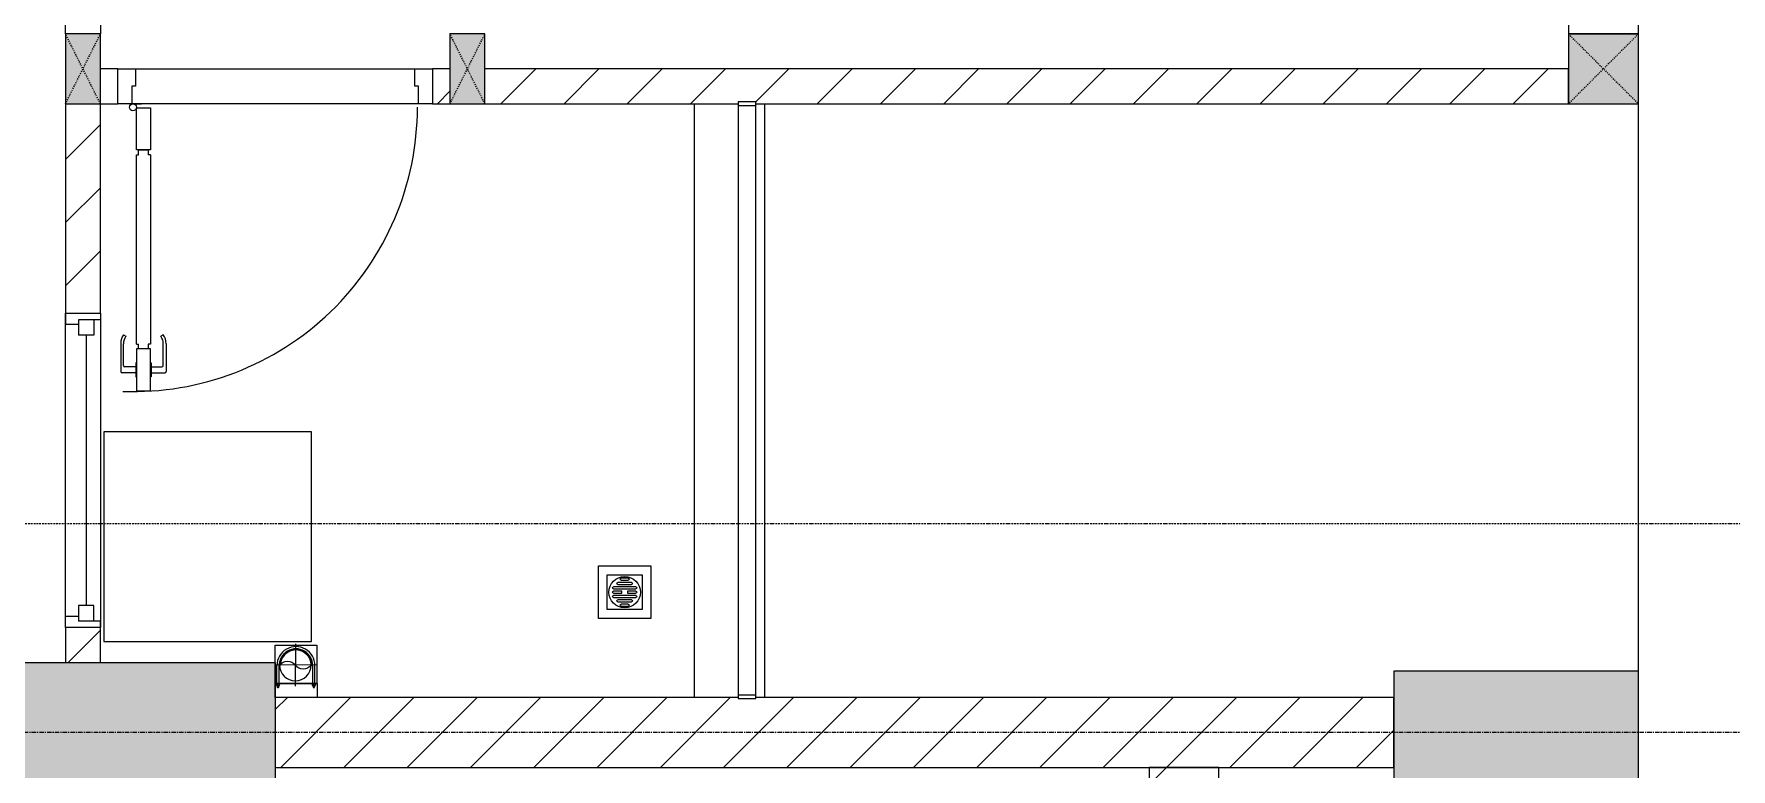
# Model space of a CAD drawing. Header units: millimetres. Extents: x 962 to 241049, y -15958 to 84407.
# Drawn here: x 185841 to 190697, y 25432 to 27537 of the extents above; entities that cross this region are included whole.
import ezdxf

# ---------------------------------------------------------------- set-up
doc = ezdxf.new("R2010")
doc.units = ezdxf.units.MM
for name, pattern in [('Dash', [6, 3, -3]), ('Dash Dot 3_16_', [7.9375, 4.7625, -1.5875, 0, -1.5875]), ('Grid Line', [22.225, 12.7, -3.175, 3.175, -3.175]), ('IMPORT-CENTER _3_', [10.16, 6.35, -1.27, 1.27, -1.27])]:
    doc.linetypes.add(name, pattern=pattern)
for name, color, linetype, lineweight in [('0-1', 7, 'Continuous', 5), ('A-DETL-GENF-1', 9, 'Continuous', 9), ('A-DOOR-1', 254, 'Continuous', 9), ('A-DOOR-2', 9, 'Continuous', 9), ('A-FLOR-1', 250, 'Continuous', 9), ('A-FLOR-2', 9, 'Continuous', 9), ('A-FLOR-HRAL-1', 254, 'Continuous', 9), ('A-FLOR-HRAL-2', 9, 'Continuous', 9), ('A-GLAZ-1', 254, 'Continuous', 9), ('A-GLAZ-2', 9, 'Continuous', 9), ('A-WALL', 113, 'Continuous', 9), ('A-WALL-1', 253, 'Continuous', 18), ('A-WALL-2', 9, 'Continuous', 9), ('A-WALL-3', 113, 'Continuous', 18), ('A-WALL-PATT-1', 10, 'Continuous', 9), ('A-WALL-PATT-2', 111, 'Continuous', 9), ('G-ANNO-SYMB-1', 111, 'Dash Dot 3_16_', 18), ('G-IMPT', 8, 'Continuous', 9), ('G-IMPT-1', 254, 'Continuous', 9), ('G-IMPT-2', 8, 'IMPORT-CENTER _3_', 9), ('I-FURN-1', 254, 'Continuous', 9), ('M-EQPM', 50, 'Continuous', 9), ('S-COLS', 52, 'Continuous', 9), ('S-COLS-1', 52, 'Continuous', 5), ('S-COLS-2', 7, 'Continuous', 18), ('S-COLS-3', 250, 'Continuous', 9), ('S-COLS-4', 254, 'Continuous', 9), ('S-COLS-5', 253, 'Continuous', 18), ('S-COLS-6', 52, 'Continuous', 18), ('S-COLS-7', 52, 'Dash', 9), ('S-COLS-HDLN', 52, 'Dash', 9), ('S-COLS-HDLN-1', 9, 'Dash', 9), ('S-GRID-1', 1, 'Grid Line', 9)]:
    doc.layers.add(name, color=color, linetype=linetype, lineweight=lineweight)
pattern_1 = [(45, (0, 0), (-90.50967, 90.50967), [])]
pattern_2 = [(45, (63179.03, 0), (-90.50967, 90.50967), [])]

# ---------------------------------------------------------------- blocks, each defined once
blk = doc.blocks.new('M_Concrete-Rectangular-Column2 - 400x1300-812637-TKCS_MB TẦNG 1')
at = {"layer": 'S-COLS'}
blk.add_hatch(color=256, dxfattribs=at).paths.add_polyline_path([(-650, 200), (-650, -200), (650, -200), (650, 200), (-180.7, 200)])
at = {"layer": 'S-COLS-2'}
for p, q in [((-650, 200), (650, 200)), ((-650, -200), (-650, 200)), ((650, 200), (650, -200)), ((650, -200), (-650, -200))]:
    blk.add_line(p, q, dxfattribs=at)
blk = doc.blocks.new('NCV_TKTC_KET CAU_rvt-1-TKCS_MB TẦNG 1')
at = {"layer": 'S-COLS-1'}
blk.add_hatch(color=256, dxfattribs=at).paths.add_polyline_path([(127227.6, 25361.9), (127252.6, 25361.9), (127252.6, 25711.9), (126552.6, 25711.9), (126552.6, 25361.9), (127177.6, 25361.9), (127177.6, 25366.9), (127227.6, 25366.9)])
at = {"layer": 'A-FLOR-1'}
blk.add_line((127252.6, 25711.9), (127252.6, 27336.9), dxfattribs=at)
at = {"layer": 'S-COLS-2'}
for p, q in [((127252.6, 25711.9), (126552.6, 25711.9)), ((126552.6, 25711.9), (126552.6, 25361.9)), ((127252.6, 25361.9), (127252.6, 25711.9))]:
    blk.add_line(p, q, dxfattribs=at)
at = {"layer": 'S-COLS-3'}
blk.add_blockref('M_Concrete-Rectangular-Column2 - 400x1300-812637-TKCS_MB TẦNG 1', (122702.6, 25536.9), dxfattribs=at)
blk = doc.blocks.new('DOOR_CW_01 CANH MO-PANEL KINH - DIW_01-900x2200-CỬA GỖ VÂN LAMINATE-V74-TKCS_MB TẦNG 1')
at = {"layer": 'A-DETL-GENF-1'}
for p, q in [((-397, -182), (-397, -62)), ((-397, -62), (-357, -62)), ((-357, -62), (-357, -182)), ((-357, -182), (-397, -182)), ((-391, -196), (-391, -182)), ((-391, -182), (-363, -182)), ((-363, -182), (-363, -196)), ((-397, -196), (-391, -196)), ((-397, -738), (-397, -196)), ((-357, -196), (-363, -196)), ((-357, -196), (-357, -738)), ((-433.9, -711.2), (-427.3, -715.8)), ((-320.1, -711.2), (-326.7, -715.8)), ((-442, -737), (-442, -816.5)), ((-434, -799.5), (-434, -737)), ((-397, -738), (-391, -738)), ((-357, -752), (-397, -752)), ((-397, -752), (-397, -872)), ((-391, -752), (-391, -738)), ((-363, -752), (-391, -752)), ((-357, -738), (-363, -738)), ((-363, -738), (-363, -752)), ((-357, -872), (-357, -752)), ((-320, -799.5), (-320, -737)), ((-312, -737), (-312, -816.5)), ((-399, -820.5), (-438, -820.5)), ((-399, -803.5), (-430, -803.5)), ((-399, -792.2), (-399, -831.8)), ((-397, -792.2), (-399, -792.2)), ((-397, -792.2), (-397, -831.8)), ((-357, -792.2), (-357, -831.8)), ((-357, -792.2), (-355, -792.2)), ((-355, -792.2), (-355, -831.8)), ((-355, -803.5), (-324, -803.5)), ((-355, -820.5), (-316, -820.5)), ((-399, -831.8), (-397, -831.8)), ((-397, -872), (-357, -872)), ((-355, -831.8), (-357, -831.8))]:
    blk.add_line(p, q, dxfattribs=at)
blk.add_circle((-407, -60), 10, dxfattribs=at)
for centre, radius, start, end in [((-407, -60), 814, 268, 0), ((-397, -737), 45, 145, 180), ((-397, -737), 37, 145, 180), ((-357, -737), 37, 0, 35), ((-357, -737), 45, 360, 35), ((-438, -816.5), 4, 180, 270), ((-430, -799.5), 4, 180, 270), ((-324, -799.5), 4, 270, 0), ((-316, -816.5), 4, 270, 0)]:
    blk.add_arc(centre, radius, start, end, dxfattribs=at)
at = {"layer": 'A-DOOR-2'}
for p, q in [((-450, -50), (-450, 50)), ((-450, 50), (-400, 50)), ((-400, 50), (-400, 0)), ((400, 0), (400, 50)), ((400, 50), (450, 50)), ((-410, 0), (-410, -50)), ((-400, 0), (-410, 0)), ((410, 0), (400, 0)), ((410, -50), (410, 0)), ((-410, -50), (-450, -50)), ((-407, -50), (-382, -50)), ((450, -50), (410, -50))]:
    blk.add_line(p, q, dxfattribs=at)
blk = doc.blocks.new('M_Fixed - 900 x 1400-553070-TKCS_MB TẦNG 1')
at = {"layer": 'A-GLAZ-2'}
for p, q in [((-450, 63), (-431, 63)), ((-431, 63), (-431, 0)), ((431, 63), (431, 0)), ((448.9, 63), (431, 63)), ((-431, 44), (-387, 44)), ((-387, 44), (-387, 0)), ((-387, 22), (387, 22)), ((387, 44), (387, 0)), ((431, 44), (387, 44)), ((-450, -37), (-418, -37)), ((-431, 0), (-387, 0)), ((-418, 0), (-418, -37)), ((387, 0), (431, 0)), ((418, 0), (418, -37)), ((450, -37), (418, -37))]:
    blk.add_line(p, q, dxfattribs=at)
blk = doc.blocks.new('MAY GIAT - MAY GIAT_dwg-348053-TKCS_MB TẦNG 1')
at = {"layer": 'G-IMPT-1', "flags": 128}
blk.add_lwpolyline([(5, 596.6), (5, 2.3), (605, 2.3), (605, 596.6)], close=True, dxfattribs=at)
blk = doc.blocks.new('MAY GIAT - MAY GIAT-348233-TKCS_MB TẦNG 1')
at = {"layer": 'I-FURN-1'}
for p, q in [((5, 596.6), (5, 2.3)), ((605, 596.6), (5, 596.6)), ((605, 2.3), (605, 596.6)), ((5, 2.3), (605, 2.3))]:
    blk.add_line(p, q, dxfattribs=at)
blk.add_blockref('MAY GIAT - MAY GIAT_dwg-348053-TKCS_MB TẦNG 1', (0, 0))
blk = doc.blocks.new('Railing - 50 x 10mm-457210-TKCS_MB TẦNG 1')
at = {"layer": 'A-FLOR-HRAL-2'}
for p, q in [((25, 5), (-25, 5)), ((-25, 5), (-25, -5)), ((25, -5), (25, 5)), ((-25, -5), (25, -5))]:
    blk.add_line(p, q, dxfattribs=at)
blk = doc.blocks.new('Railing - Railing-852202-TKCS_MB TẦNG 1')
at = {"layer": 'A-FLOR-HRAL-2'}
for p, q in [((101769.1, 18071.7), (101769.1, 16382.9)), ((101819.1, 16382.9), (101819.1, 18071.7))]:
    blk.add_line(p, q, dxfattribs=at)
at = {"rotation": 180}
for p in [(101794.1, 18076.7), (101794.1, 16377.9)]:
    blk.add_blockref('Railing - 50 x 10mm-457210-TKCS_MB TẦNG 1', p, dxfattribs=at)
blk = doc.blocks.new('G1_SOF - BO TRU - 100x200-745959-TKCS_MB TẦNG 1')
at = {"layer": 'S-COLS'}
blk.add_hatch(color=256, dxfattribs=at).paths.add_polyline_path([(50, -100), (50, 100), (-50, 100), (-50, -100)])
at = {"layer": 'S-COLS-5'}
for p, q in [((50, 100), (-50, 100)), ((-50, 100), (-50, -100)), ((50, -100), (50, 100)), ((-50, -100), (50, -100))]:
    blk.add_line(p, q, dxfattribs=at)
at = {"layer": 'S-COLS-HDLN-1'}
for p, q in [((50, 100), (-50, -100)), ((-50, 100), (50, -100))]:
    blk.add_line(p, q, dxfattribs=at)
blk = doc.blocks.new('DOOR_CW_01 CANH MO-PANEL KINH - DIG_01-900x2200-CỬA NHÔM KÍNH-400860-TKCS_MB TẦNG 1')
at = {"layer": 'A-DETL-GENF-1'}
for p, q in [((-397, -182), (-397, -62)), ((-397, -62), (-357, -62)), ((-357, -62), (-357, -182)), ((-357, -182), (-397, -182)), ((-391, -196), (-391, -182)), ((-391, -182), (-363, -182)), ((-363, -182), (-363, -196)), ((-397, -196), (-391, -196)), ((-397, -738), (-397, -196)), ((-357, -196), (-363, -196)), ((-357, -196), (-357, -738)), ((-433.9, -711.2), (-427.3, -715.8)), ((-320.1, -711.2), (-326.7, -715.8)), ((-442, -737), (-442, -816.5)), ((-434, -799.5), (-434, -737)), ((-397, -738), (-391, -738)), ((-357, -752), (-397, -752)), ((-397, -752), (-397, -872)), ((-391, -752), (-391, -738)), ((-363, -752), (-391, -752)), ((-357, -738), (-363, -738)), ((-363, -738), (-363, -752)), ((-357, -872), (-357, -752)), ((-320, -799.5), (-320, -737)), ((-312, -737), (-312, -816.5)), ((-399, -820.5), (-438, -820.5)), ((-399, -803.5), (-430, -803.5)), ((-399, -792.2), (-399, -831.8)), ((-397, -792.2), (-399, -792.2)), ((-397, -792.2), (-397, -831.8)), ((-357, -792.2), (-357, -831.8)), ((-357, -792.2), (-355, -792.2)), ((-355, -792.2), (-355, -831.8)), ((-355, -803.5), (-324, -803.5)), ((-355, -820.5), (-316, -820.5)), ((-399, -831.8), (-397, -831.8)), ((-397, -872), (-357, -872)), ((-355, -831.8), (-357, -831.8))]:
    blk.add_line(p, q, dxfattribs=at)
blk.add_circle((-407, -60), 10, dxfattribs=at)
for centre, radius, start, end in [((-407, -60), 814, 268, 0), ((-397, -737), 45, 145, 180), ((-397, -737), 37, 145, 180), ((-357, -737), 37, 0, 35), ((-357, -737), 45, 360, 35), ((-438, -816.5), 4, 180, 270), ((-430, -799.5), 4, 180, 270), ((-324, -799.5), 4, 270, 0), ((-316, -816.5), 4, 270, 0)]:
    blk.add_arc(centre, radius, start, end, dxfattribs=at)
at = {"layer": 'A-DOOR-2'}
for p, q in [((-450, -50), (-450, 50)), ((-450, 50), (-400, 50)), ((-400, 50), (-400, 0)), ((400, 0), (400, 50)), ((400, 50), (450, 50)), ((450, 50), (450, -50)), ((-410, 0), (-410, -50)), ((-400, 0), (-410, 0)), ((410, 0), (400, 0)), ((410, -50), (410, 0)), ((-410, -50), (-450, -50)), ((-407, -50), (-382, -50)), ((450, -50), (410, -50))]:
    blk.add_line(p, q, dxfattribs=at)
blk = doc.blocks.new('NCV_TKTC_TANG 1_rvt-1-TKCS_MB TẦNG 1')
at = {"layer": 'A-WALL-PATT-1'}
h = blk.add_hatch(dxfattribs=at)
h.set_pattern_fill('FP_1', color=256, style=0, pattern_type=2)
h.set_pattern_definition(pattern_1)
h.paths.add_polyline_path([(122772.6, 25736.9), (122852.6, 25736.9), (122852.6, 25836.9), (122752.6, 25836.9), (122752.6, 25736.9)])
h.paths.add_polyline_path([(122752.6, 26736.9), (122852.6, 26736.9), (122852.6, 27336.9), (122752.6, 27336.9), (122752.6, 26791.4)])
h.paths.add_polyline_path([(122852.6, 28436.9), (122852.6, 28736.5), (122752.6, 28736.5), (122752.6, 28436.9)])
h.paths.add_polyline_path([(122752.6, 29536.5), (122852.6, 29536.5), (122852.6, 30436.9), (122752.6, 30436.9), (122752.6, 29966)])
h = blk.add_hatch(dxfattribs=at)
h.set_pattern_fill('FP_1', color=256, style=0, pattern_type=2)
h.set_pattern_definition(pattern_1)
h.paths.add_polyline_path([(123852.6, 27336.9), (123852.6, 27436.9), (123802.6, 27436.9), (123802.6, 27336.9), (123820.5, 27336.9)])
h.paths.add_polyline_path([(122902.6, 27336.9), (122902.6, 27436.9), (122852.6, 27436.9), (122852.6, 27336.9)])
h = blk.add_hatch(dxfattribs=at)
h.set_pattern_fill('FP_1', color=256, style=0, pattern_type=2)
h.set_pattern_definition(pattern_1)
h.paths.add_polyline_path([(127052.6, 27336.9), (127052.6, 27436.9), (123952.6, 27436.9), (123952.6, 27336.9), (124677.6, 27336.9), (124677.6, 27342.4), (124727.6, 27342.4), (124727.6, 27336.9), (125432.5, 27336.9)])
at = {"layer": 'A-FLOR-2'}
blk.add_line((122952.6, 27436.9), (123752.6, 27436.9), dxfattribs=at)
at = {"layer": 'A-WALL-1'}
for p, q in [((122902.6, 27436.9), (122852.6, 27436.9)), ((122902.6, 27336.9), (122902.6, 27436.9)), ((123852.6, 27436.9), (123802.6, 27436.9)), ((123802.6, 27436.9), (123802.6, 27336.9)), ((127052.6, 27436.9), (123952.6, 27436.9)), ((127052.6, 27336.9), (127052.6, 27436.9)), ((122752.6, 27336.9), (122752.6, 26736.9)), ((122852.6, 26736.9), (122852.6, 27336.9)), ((122852.6, 27336.9), (122902.6, 27336.9)), ((123802.6, 27336.9), (123852.6, 27336.9)), ((123952.6, 27336.9), (124677.6, 27336.9)), ((124727.6, 27336.9), (127052.6, 27336.9)), ((122752.6, 26736.9), (122852.6, 26736.9)), ((122752.6, 25836.9), (122752.6, 25736.9)), ((122852.6, 25836.9), (122752.6, 25836.9)), ((122852.6, 25736.9), (122852.6, 25836.9))]:
    blk.add_line(p, q, dxfattribs=at)
at = {"layer": 'A-WALL-2'}
for p, q in [((122952.6, 27436.9), (123752.6, 27436.9)), ((123762.6, 27336.9), (122942.6, 27336.9)), ((124552.6, 25636.9), (124552.6, 27336.9)), ((124752.6, 27336.9), (124752.6, 25636.9)), ((122752.6, 25836.9), (122752.6, 26736.9)), ((122852.6, 26736.9), (122852.6, 25836.9))]:
    blk.add_line(p, q, dxfattribs=at)
at = {"layer": 'A-DOOR-1', "rotation": 269.9999999999995}
blk.add_blockref('DOOR_CW_01 CANH MO-PANEL KINH - DIW_01-900x2200-CỬA GỖ VÂN LAMINATE-V74-TKCS_MB TẦNG 1', (122802.6, 27986.9), dxfattribs=at)
at = {"layer": 'A-DOOR-1'}
blk.add_blockref('DOOR_CW_01 CANH MO-PANEL KINH - DIG_01-900x2200-CỬA NHÔM KÍNH-400860-TKCS_MB TẦNG 1', (123352.6, 27386.9), dxfattribs=at)
at = {"layer": 'A-FLOR-HRAL-1'}
blk.add_blockref('Railing - Railing-852202-TKCS_MB TẦNG 1', (22908.5, 9260.7), dxfattribs=at)
at = {"layer": 'A-GLAZ-1', "rotation": 269.9999999999995}
blk.add_blockref('M_Fixed - 900 x 1400-553070-TKCS_MB TẦNG 1', (122789.6, 26286.9), dxfattribs=at)
at = {"layer": 'I-FURN-1', "rotation": 269.9999999999991}
blk.add_blockref('MAY GIAT - MAY GIAT-348233-TKCS_MB TẦNG 1', (122860.3, 26402.4), dxfattribs=at)
at = {"layer": 'S-COLS-4', "rotation": 180}
for p in [(122802.6, 27436.9), (123902.6, 27436.9)]:
    blk.add_blockref('G1_SOF - BO TRU - 100x200-745959-TKCS_MB TẦNG 1', p, dxfattribs=at)
blk = doc.blocks.new('TKTC_XREF_251221_MB TANG 1 - TKTC_XREF_260130_MB TANG 1_dwg_CUM U_DN100-4202112-TKCS_MB TẦNG 1')
at = {"layer": 'G-IMPT'}
blk.add_hatch(color=256, dxfattribs=at).paths.add_polyline_path([(0, 61), (0, 57), (14.8, 55.1), (28.5, 49.4), (40.3, 40.3), (49.4, 28.5), (55.1, 14.8), (57, 0), (55.1, -14.8), (49.4, -28.5), (40.3, -40.3), (28.5, -49.4), (14.8, -55.1), (0, -57), (0, -61), (15.8, -58.9), (30.5, -52.8), (43.1, -43.1), (52.8, -30.5), (59.7, -9.6), (61, 0), (58.9, 15.8), (52.8, 30.5), (43.1, 43.1), (30.5, 52.8), (15.8, 58.9)])
for p, q in [((-79.1, 66.6), (-79.1, 63.4)), ((-76.6, 66.6), (-76.6, 63.4)), ((-74.6, 66.6), (-74.6, 63.4)), ((-72.7, 69.3), (-72.7, 60.7)), ((-66.9, 67.9), (-71.7, 67.9)), ((-66.9, 62.1), (-71.7, 62.1)), ((-65, 69), (0, 69)), ((-72.7, -60.7), (-72.7, -69.3)), ((-79.1, -63.4), (-79.1, -66.6)), ((-76.6, -63.4), (-76.6, -66.6)), ((-74.6, -63.4), (-74.6, -66.6)), ((-66.9, -62.1), (-71.7, -62.1)), ((-66.9, -67.9), (-71.7, -67.9)), ((-65, -69), (0, -69))]:
    blk.add_line(p, q, dxfattribs=at)
at = {"layer": 'G-IMPT', "flags": 128}
for points in [[(-72.7, 67.6), (-78.1, 67.6), (-78.1, 62.4), (-72.7, 62.4)], [(-71.7, 59.2), (-66.9, 59.2), (-66.9, 70.8), (-71.7, 70.8)], [(-66.9, 70.8), (-66.9, 72.7), (-65, 72.7), (-65, 57.3), (-66.9, 57.3), (-66.9, 59.2)], [(-65, 61), (0, 61), (0, 57)], [(-71.7, -70.8), (-66.9, -70.8), (-66.9, -59.2), (-71.7, -59.2)], [(-66.9, -59.2), (-66.9, -57.3), (-65, -57.3), (-65, -72.7), (-66.9, -72.7), (-66.9, -70.8)], [(-65, -61), (0, -61), (0, -57)], [(-72.7, -62.4), (-78.1, -62.4), (-78.1, -67.6), (-72.7, -67.6)]]:
    blk.add_lwpolyline(points, dxfattribs=at)
at = {"layer": 'G-IMPT'}
for centre, radius, start, end in [((-78.1, 66.6), 0.96, 90, 180), ((-78.1, 63.4), 0.96, 180, 270), ((-71.1, 69.3), 1.56, 112.61986, 247.38014), ((-67.9, 65), 4.8, 143.1301, 216.8699), ((-71.1, 60.7), 1.56, 112.61986, 247.38014), ((0, 0), 69, 270, 90), ((0, 0), 61, 270, 90), ((0, 0), 57, 270, 90), ((-71.1, -60.7), 1.56, 112.61986, 247.38014), ((-78.1, -63.4), 0.96, 90, 180), ((-78.1, -66.6), 0.96, 180, 270), ((-67.9, -65), 4.8, 143.1301, 216.8699), ((-71.1, -69.3), 1.56, 112.61986, 247.38014)]:
    blk.add_arc(centre, radius, start, end, dxfattribs=at)
blk = doc.blocks.new('TKTC_XREF_251221_MB TANG 1 - TKTC_XREF_260130_MB TANG 1_dwg_$cc-V163-TKCS_MB TẦNG 1')
at = {"layer": 'G-IMPT'}
blk.add_circle((0, 0), 0.5, dxfattribs=at)
for centre, radius, start, end in [((0, 0), 0.5, 90, 270), ((0.188, 0.25), 0.313, 126.8699, 233.1301), ((-0.188, -0.25), 0.313, 306.8699, 53.1301)]:
    blk.add_arc(centre, radius, start, end, dxfattribs=at)
at = {"layer": 'G-IMPT-2'}
for p, q in [((0, -0.673), (0, 0.641)), ((-0.673, 0), (0.673, 0))]:
    blk.add_line(p, q, dxfattribs=at)
blk = doc.blocks.new('TKTC_XREF_251221_MB TANG 1 - TKTC_XREF_260130_MB TANG 1_dwg_THU NUOC - THU NUOC-444531-TKCS_MB TẦNG 1-4202124-TKCS_MB TẦNG 1')
at = {"layer": 'M-EQPM'}
for p, q in [((-23.3, 10.8), (40.9, 10.8)), ((40.9, 4.8), (-23.3, 4.8)), ((-11, 23.3), (28.5, 23.3)), ((28.5, 17.3), (-11, 17.3)), ((-1.1, 35.6), (18.5, 35.6)), ((18.5, 29.6), (-1.1, 29.6)), ((-23.3, -13.6), (40.9, -13.6)), ((40.9, -19.6), (-23.3, -19.6)), ((-11, -26.1), (28.5, -26.1)), ((28.5, -32.1), (-11, -32.1)), ((-1.1, -38.5), (18.5, -38.5)), ((18.5, -44.5), (-1.1, -44.5))]:
    blk.add_line(p, q, dxfattribs=at)
at = {"layer": 'M-EQPM', "flags": 128}
for points in [[(83.7, -79.4), (83.7, 70.6), (-66.3, 70.6), (-66.3, -79.4)], [(58.7, -54.4), (58.7, 45.6), (-41.3, 45.6), (-41.3, -54.4)]]:
    blk.add_lwpolyline(points, close=True, dxfattribs=at)
for points in [[(-23.3, -1.2), (0.7, -1.2), (0.7, -7.2), (-23.3, -7.2)], [(40.9, -7.2), (16.7, -7.2), (16.7, -1.2), (40.9, -1.2)]]:
    blk.add_lwpolyline(points, dxfattribs=at)
at = {"layer": 'M-EQPM'}
for centre, radius, start, end in [((8.7, -4.4), 45, 360, 180), ((8.7, -4.4), 45, 360, 180), ((-23.3, 7.8), 3, 90, 270), ((-11, 20.3), 3, 90, 270), ((-1.1, 32.6), 3, 90, 270), ((18.5, 32.6), 3, 270, 90), ((28.5, 20.3), 3, 270, 90), ((40.9, 7.8), 3, 270, 90), ((8.7, -4.4), 45, 180, 360), ((8.7, -4.4), 45, 180, 360), ((-23.3, -4.2), 3, 90, 270), ((-23.3, -16.6), 3, 90, 270), ((-11, -29.1), 3, 90, 270), ((-1.1, -41.5), 3, 90, 270), ((18.5, -41.5), 3, 270, 90), ((28.5, -29.1), 3, 270, 90), ((40.9, -4.2), 3, 270, 90), ((40.9, -16.6), 3, 270, 90)]:
    blk.add_arc(centre, radius, start, end, dxfattribs=at)
blk = doc.blocks.new('TKTC_XREF_251221_MB TANG 1 - TKTC_XREF_260130_MB TANG 1_dwg-4202109-TKCS_MB TẦNG 1')
at = {"layer": 'G-IMPT'}
for p, q in [((-75899.1, -375634.7), (-75899.1, -374009.7)), ((-79799, -375709.7), (-79799, -375669.7))]:
    blk.add_line(p, q, dxfattribs=at)
at = {"layer": 'G-IMPT', "flags": 128}
blk.add_lwpolyline([(-79799, -375559.8), (-79679.5, -375559.8), (-79679.5, -375669.7), (-79799, -375669.7)], close=True, dxfattribs=at)
blk.add_lwpolyline([(-79799, -375669.7), (-79679.2, -375669.7), (-79679.2, -375709.7)], dxfattribs=at)
at = {"extrusion": (0, 0, -1), "zscale": -1}
blk.add_blockref('TKTC_XREF_251221_MB TANG 1 - TKTC_XREF_260130_MB TANG 1_dwg_THU NUOC - THU NUOC-444531-TKCS_MB TẦNG 1-4202124-TKCS_MB TẦNG 1', (78790.5, -375403.7), dxfattribs=at)
at = {"extrusion": (0, 0, -1), "xscale": 90.00000000005102, "yscale": 90.00000000005102, "zscale": -90.000000000051, "rotation": 270.374026779938}
blk.add_blockref('TKTC_XREF_251221_MB TANG 1 - TKTC_XREF_260130_MB TANG 1_dwg_$cc-V163-TKCS_MB TẦNG 1', (79741.4, -375616.9), dxfattribs=at)
at = {"xscale": 0.7894736842105244, "yscale": 0.7894736842105244, "zscale": 0.7894736842105244, "rotation": 89.99999999844376}
blk.add_blockref('TKTC_XREF_251221_MB TANG 1 - TKTC_XREF_260130_MB TANG 1_dwg_CUM U_DN100-4202112-TKCS_MB TẦNG 1', (-79739.7, -375618.4), dxfattribs=at)
blk = doc.blocks.new('TKTC_XREF_251221_MB TANG 1 - TKTC_XREF_251221_MB TANG 1-2038492-TKCS_MB TẦNG 1')
blk.add_blockref('TKTC_XREF_251221_MB TANG 1 - TKTC_XREF_260130_MB TANG 1_dwg-4202109-TKCS_MB TẦNG 1', (169499.1, 384109.7))
blk = doc.blocks.new('G1_SOF - BO TRU - 200x200-3051103-TKCS_MB TẦNG 1')
at = {"layer": 'S-COLS-HDLN'}
for p, q in [((-100, -100), (100, 100)), ((100, -100), (-100, 100))]:
    blk.add_line(p, q, dxfattribs=at)

msp = doc.modelspace()

# ---------------------------------------------------------------- hatches: boundary and pattern name
at = {"layer": 'A-WALL-PATT-2'}
h = msp.add_hatch(dxfattribs=at)
h.set_pattern_fill('FP_1', color=256, style=0, pattern_type=2)
h.set_pattern_definition(pattern_2)
h.paths.add_polyline_path([(189731.6, 25436.9), (189731.6, 25636.9), (187906.6, 25636.9), (187906.6, 25633.6), (187856.6, 25633.6), (187856.6, 25636.9), (186531.7, 25636.9), (186531.7, 25436.9), (188611.5, 25436.9)])
h = msp.add_hatch(dxfattribs=at)
h.set_pattern_fill('FP_1', color=256, style=0, pattern_type=2)
h.set_pattern_definition(pattern_2)
h.paths.add_polyline_path([(189231.6, 22436.9), (189231.6, 22612.4), (189031.6, 22612.4), (189031.6, 22436.9)])
h.paths.add_polyline_path([(189231.6, 25112.4), (189231.6, 25436.9), (189031.6, 25436.9), (189031.6, 25112.4)])
at = {"layer": 'S-COLS-1'}
msp.add_hatch(color=256, dxfattribs=at).paths.add_polyline_path([(190431.6, 27336.9), (190431.6, 27536.9), (190231.6, 27536.9), (190231.6, 27336.9)])

# ---------------------------------------------------------------- linework, layer by layer
at = {"layer": 'A-WALL'}
msp.add_line((190231.6, 27536.9), (190431.6, 27536.9), dxfattribs=at)
at = {"layer": 'A-WALL-3'}
for p, q in [((190231.6, 28037.4), (190231.6, 27536.9)), ((190431.6, 27536.9), (190431.6, 28037.4)), ((187856.6, 25636.9), (186531.7, 25636.9)), ((186531.7, 25636.9), (186531.7, 25436.9)), ((189731.6, 25636.9), (187906.6, 25636.9)), ((189731.6, 25436.9), (189731.6, 25636.9)), ((186531.7, 25436.9), (189731.6, 25436.9)), ((189231.6, 25436.9), (189031.6, 25436.9)), ((189031.6, 25436.9), (189031.6, 25112.4)), ((189231.6, 25112.4), (189231.6, 25436.9))]:
    msp.add_line(p, q, dxfattribs=at)
at = {"layer": 'G-ANNO-SYMB-1'}
msp.add_line((90628.5, 26135.3), (198105.9, 26135.3), dxfattribs=at)
at = {"layer": 'S-COLS'}
msp.add_line((190431.6, 27536.9), (190231.6, 27536.9), dxfattribs=at)
at = {"layer": 'S-COLS-6'}
for p, q in [((190231.6, 27536.9), (190231.6, 27336.9)), ((190431.6, 27336.9), (190431.6, 27536.9)), ((190231.6, 27336.9), (190431.6, 27336.9))]:
    msp.add_line(p, q, dxfattribs=at)
at = {"layer": 'S-GRID-1'}
for p, q in [((190431.6, 15532), (190431.6, 78459.2)), ((190336.8, 25536.9), (98297.8, 25536.9)), ((194336.8, 25536.9), (190336.8, 25536.9))]:
    msp.add_line(p, q, dxfattribs=at)

# ---------------------------------------------------------------- block references
at = {"layer": '0-1'}
for name in ['NCV_TKTC_KET CAU_rvt-1-TKCS_MB TẦNG 1', 'NCV_TKTC_TANG 1_rvt-1-TKCS_MB TẦNG 1']:
    msp.add_blockref(name, (63179, 0), dxfattribs=at)
at = {"layer": 'M-EQPM'}
msp.add_blockref('TKTC_XREF_251221_MB TANG 1 - TKTC_XREF_251221_MB TANG 1-2038492-TKCS_MB TẦNG 1', (96831.6, 17236.9), dxfattribs=at)
at = {"layer": 'S-COLS-7', "rotation": 180}
msp.add_blockref('G1_SOF - BO TRU - 200x200-3051103-TKCS_MB TẦNG 1', (190331.6, 27436.9), dxfattribs=at)

doc.saveas('drawing.dxf')
